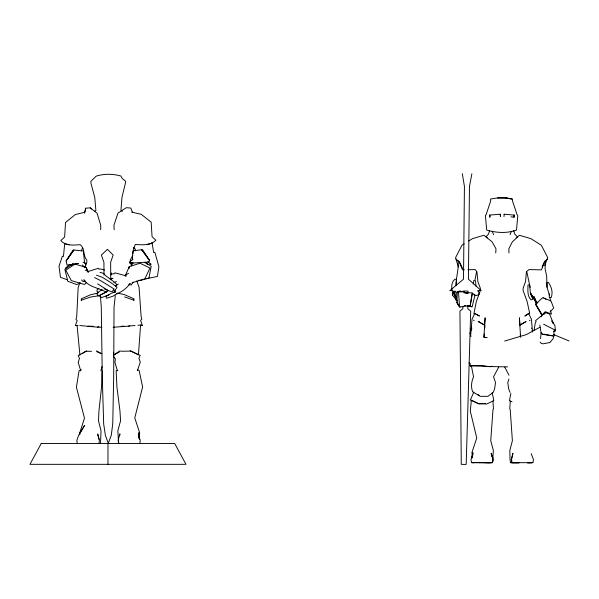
<?xml version="1.0" encoding="UTF-8"?>
<svg xmlns="http://www.w3.org/2000/svg" width="599" height="599" viewBox="0 0 599 599"><rect width="100%" height="100%" fill="white"/><g stroke="black" fill="none" stroke-linecap="round" stroke-linejoin="round"><path stroke-width="0.9" d="M473.906 313.756L476.317 301.559L480.353 290.53L480.353 288.246L477.845 281.478L476.931 271.699L475.187 269.58L467.969 269.73M462.907 306.83L462.892 308.687L459.942 311.181L461.275 464.33L465.026 464.427L466.187 464.33L470.702 311.181L467.804 308.687L467.834 305.902M467.969 292.926L467.984 291.069L463.072 291.069M545.202 260.677L545.127 268.951L546.677 276.236L547.022 287.206L549.56 295.532M100.669 229.717L100.752 225.366L97.068 213.207L90.277 207.831L85.702 208.205L84.534 213.244M102.13 370.938L101.523 387.179L98.947 410.989L98.498 420.872L101.036 430.861L100.505 443.432M472.611 455.914L472.753 452.38L472.237 457.666M132.379 259.944L132.806 250.801L141.701 249.753L142.659 249.835L149.623 260.662L148.866 262.018L130.05 263.208L129.496 262.137L133.023 259.127M498.72 367.105L493.546 376.808L495.515 382.604L494.624 388.803L493.187 392.435L487.9 396.343L480.211 396.321L472.686 391.866C470.769 387.216 471.391 381.398 473.554 376.883L471.398 365.907L470.095 365.757L470.208 363.361L468.98 362.807M495.747 252.98L495.979 248.757L492.161 241.899L483.932 235.257L472.551 238.604L468.762 240.993M510.895 393.431L509.42 400.649L510.296 401.045L509.764 408.952L510.213 409.379L512.385 440.767L509.831 450.441L510.019 459.448L510.468 462.668L519.251 462.683L510.468 462.668M457.277 300.488L455.704 299.732L456.228 292.155M136.797 280.856L139.073 287.348L141.109 316.369L141.836 319.14L140.615 320.345L142.292 325.309L140.57 325.055L138.444 354.9L130.837 351.089L120.766 351.261M139.253 438.176L139.657 432.77L134.768 417.945L142.622 386.954L139.148 370.534L137.643 369.83M81.352 300.196L81.307 298.774L90.719 294.723L97.981 293.061M471.593 329.862L471.735 328.035M484.284 333.972L484.029 337.312L486.867 337.611M132.963 253.459L134.041 248.098M452.739 292.432L452.522 295.105L455.854 299.552M484.756 328.027L484.905 326.253M540.583 338.66L541.084 332.887L539.834 325.107M471.346 400.057L470.32 411.206L476.759 438.004L471.93 452.462L472.334 457.696M513.92 217.16L514.114 215.048M455.704 299.732L455.884 297.875M119.703 435.668L119.905 433.886L118.168 440.22L118.587 443.537M99 443.604L99.389 440.287L97.689 433.968L99.007 439.314M139.814 443.53L140.211 440.22L138.594 435.278L139.522 439.314M479.215 462.72C487.616 461.881 497.664 466.906 491.143 453.301L491.629 456.812M472.027 462.645L492.513 462.66L493.359 450.433L490.738 440.759L493.014 409.372L493.471 408.952L492.947 401.045M472.499 456.101L472.828 453.608L471.975 457.763M470.305 305.243L472.192 293.517L473.824 294.079L474.887 295.532L472.147 306.8L467.729 305.902L470.163 305.969L472.371 292.866L463.836 292.649L467.078 293.151M81.524 250.974L81.771 249.266L82.894 248.203M111.197 274.881L111.519 272.957M128.995 268.367L129.287 266.63L140.009 263.231L149.93 268.03L144.876 278.849L132.094 282.765M473.255 283.941L473.906 280.384L475.509 280.744L475.995 286.12M471.683 326.687L469.99 333.703M471.87 173.77L469.474 186.371L468.411 279.186L481.274 290.657L478.504 290.448M544.761 265.604L547.718 257.645L541.399 245.313L530.856 238.612L519.385 235.265L512.317 241.899L508.843 248.757L508.978 252.988M475 279.726L476.519 272.081M85.155 266.727L85.852 263.238L83.051 262.152M452.994 292.754L452.522 295.105L453.218 292.492M471.967 457.846L472.633 454.671L471.039 459.455L471.45 462.675L474.011 462.705M128.89 268.382L129.287 266.63L125.176 275.952M85.702 208.205L84.766 212.293L75.309 214.539L65.538 222.469L64.617 237.002L60.828 240.573C65.665 246.271 73.707 245.058 80.303 244.699C85.178 248.75 82.782 255.608 86.81 260.168L86.803 262.519L84.863 267.528M100.894 370.811L102.047 366.566M489.548 230.69L488.507 234.104L485.999 236.777L487.234 237.818M508.91 379.07L507.795 382.604L508.656 388.803L510.071 392.435M137.403 370.691L140.271 362.125L138.931 358.172L140.233 355.402L130.208 350.744M79.862 282.691L78.162 287.572L76.724 316.609L75.968 319.379L77.174 320.577L75.362 325.557L77.997 325.616M542.245 267.012L543.855 262.684M510.071 234.718L511.456 231.319M133.547 248.705L135.337 244.497C142.255 244.811 150.641 245.837 155.867 240.221L152.071 236.672L151.143 222.154L141.237 214.3L131.705 212.121M75.092 263.523L78.364 263.448L67.051 265.087L66.115 260.969L73.902 250.008L83.366 250.988L84.639 263.478M473.854 392.023L470.365 400.042L478.841 403.838L472.177 400.476M541.054 316.759L541.796 315.119L545.315 311.675L551.462 314.153L550.518 310.724M474.722 313.577L472.034 319.162L470.597 336.174L471.099 336.234M132.821 255.309L130.26 260.003L130.268 262.362L131.578 265.686M534.091 330.086L535.296 322.876L536.12 321.573L535.543 320.66L545.434 312.573L549.597 314.063L553.513 323.819L552.053 321.551M116.213 288.621L117 287.213L110.463 282.369L102.549 277.404L96.484 275.166M115.689 286.142L116.715 284.383L113.368 281.38L105.791 275.795L103.44 273.309L99.951 272.35M80.049 432.965L84.452 425.537L78.544 435.503L76.859 440.452L77.308 443.762M455.787 291.099L453.967 294.116L457.404 301.207M125.251 276.087L126.142 274.656L128.583 273.301M131.174 265.934L133.135 262.841M66.115 260.969L73.063 250.097L73.902 250.008L67.672 258.775M133.15 282.107L131.248 284.959L128.755 284.622L130.2 283.484C126.808 288.082 122.181 291.691 116.91 293.907L117.831 293.068L113.114 296.138L106.629 298.257L105.993 296.527L111.234 293.323M115.794 289.242L114.948 290.478L113.376 289.736M544.386 314.108L545.434 312.573M529.014 313.771L529.598 312.948L527.127 301.567L523.114 290.537L523.107 288.254L525.57 281.485L526.409 271.706L528.977 269.595L541.444 269.857L544.708 261.598L547.441 259.067M110.845 279.726L111.863 278.213M550.002 311.989L553.678 308.081L551.02 300.998L542.739 297.613L535.588 304.09L541.691 314.445M86.443 282.526L84.504 284.473L71.296 280.609L65.808 270.186L75.047 264.077L86.136 267.439L88.135 271.414M102.174 289.609L97.36 292.874L96.843 293.877L98.191 295.906L105.896 292.349M529.449 320.727L530.115 320.121M71.094 265.559L73.056 263.822M516.188 237.818L517.364 236.785L514.796 234.112L513.68 230.697M65.276 268.307L69.791 264.421M98.857 288.291L97.12 289.789L96.918 291.196L98.199 292.379M537.984 302.488L536.562 303.603L534.046 296.655L536.315 301.567M72.966 263.755L64.872 269.363L67.799 281.268L76.635 284.547L80.7 283.028M115.375 286.037L118.332 284.031M94.477 211.41L95.9 210.459L94.739 197.378L90.943 183.197L90.898 181.287L96.214 176.128C104.204 173.665 112.926 173.74 120.946 176.039L122.061 178.27L125.446 181.16L125.431 183.069L121.979 197.281L120.938 210.369L122.338 211.305M113.518 352.234L113.788 354.952L120.092 350.789M464.203 243.86L461.926 245.298L455.584 257.622L458.37 267.049M82.235 353.672L86.091 351.254L91.527 351.313M519.453 325.377L526.042 321.566L520.014 325.062L519.385 317.799L520.598 337.304M113.406 292.409L115.36 290.874L114.259 292.29L111.938 293.061M86.421 350.902L78.162 355.626L79.495 358.389L78.192 362.358L80.753 370.901M113.788 354.952L119.216 352.085M108.801 294.813L101.328 297.703L100.22 295.726L100.647 294.925L108.284 290.732M113.892 282.586L116.393 281.515M81.442 369.8L79.09 370.759L76.402 387.201L84.474 418.132L79.712 432.987L79.824 434.792M117.718 370.257L116.154 370.886L116.94 387.126L119.957 410.907L120.564 420.79L117.853 430.801L118.407 440.048M110.194 279.411L113.046 278.28M460.272 290.755L457.307 291.795L456.85 302.413L458.52 305.662L459.965 307.092L463.888 306.329M81.194 300.234L90.778 296.984L99.868 295.636M87.08 271.871L98.416 268.262L99.045 269.168L100.714 269.018L104.533 269.999M86.758 326.23L97.495 327.129L98.887 326.68M464 291.668L457.307 291.795L464 291.668L464.846 292.634L467.954 293.233M504.665 341.063L526.424 334.564L539.392 327.526L540.433 327.526M111.152 274.065L114.379 273.721L114.948 272.844L126.441 275.944M115.293 295.636L114.035 307.107L113.683 376.771L112.762 423.575L111.309 435.114L108.307 443.342L105.364 435.271L103.672 423.882L102.272 376.808L101.283 307.16L100.535 297.636L99.674 295.689M133.832 300.264L133.959 298.804L124.51 294.678L118.138 293.218M554.816 330.903L553.82 331.157L554.097 336.181M146.942 244.459L151.929 243.299L151.996 242.565L153.666 252.523L154.871 252.306L158.885 266.75L157.44 276.453L146.995 278.55M132.678 262.609L130.05 263.208L132.319 263.463M492.206 366.236L490.469 366.581L507.585 366.873M500.247 214.255L500.435 216.613L500.42 214.225L489.623 215.063L489.81 217.175M553.835 331.247L555.445 331.045L554.884 325.422L551.754 320.832M135.052 325.542L128.605 326.006M137.815 325.294L140.57 325.055M129.676 326.066L113.151 327.249M452.582 290.418L449.789 290.65L463.499 279.186L464.427 186.424L462.323 173.68M465.962 305.797L464.225 305.894L470.29 306.366M485.587 403.419L479.163 403.763L486.725 403.996L493.823 400.649L492.176 392.525M140.525 325.377L142.292 325.309M85.328 270.359L87.192 270.299L88.472 272.403M121.245 326.245L124.008 326.156M138.369 280.354L140.922 280.28L148.926 278.146L151.188 266.323L145.22 262.265M530.879 462.653L527.479 462.675L532.039 462.653L527.3 462.66M497.889 197.925L490.611 198.988L490.671 201.002L486.126 214.652L485.392 215.415L486.688 230.068C496.451 232.891 506.821 233.565 516.51 230.076L517.798 215.423L517.064 214.652L512.497 201.002L512.549 198.995L505.578 197.932L497.889 197.925L505.578 197.932L511.621 198.913L505.653 197.94M464.36 269.805L462.555 269.842L459.021 261.583L455.876 259.045M518.794 462.653L511.673 462.653L511.276 459.44L512.946 453.308L511.568 459.448L511.958 462.66L518.846 462.66M527.629 462.653L532.039 462.653M492.513 462.66L472.431 462.638M470.095 365.757L481.806 365.854L490.311 366.693L481.499 365.884L470.095 365.757L471.495 365.914M511.958 462.66L533.005 462.69L533.432 459.47L531.201 453.623M87.911 326.156L93.302 326.298M97.495 327.129L101.845 327.264M503.946 214.225L514.361 215.071L514.174 217.182L510.925 216.838M79.772 325.534L86.121 326.111M503.969 216.621L504.193 214.255M486.987 337.626L483.887 337.297L485.153 317.792L484.509 325.055L484.98 325.369M149.75 264.166L151.143 264.354L147.788 261.733M467.534 306.111L471.735 306.681L468.493 305.879M69.02 244.744L64.714 243.621L63.449 256.454L62.326 256.252L59.002 266.285L60.447 277.307L67.672 279.898M553.191 335.889L553.596 336.548L553.191 338.585L549.979 342.508L543.203 343.811L541.511 343.512L540.096 342.126M473.989 294.738L476.639 295.547L479.05 294.453L478.683 291.586L477.388 290.747M124.577 296.939L134.026 300.219M553.596 334.534L569.05 340.973M105.402 289.354L112.11 291.923L113.99 288.898L100.31 280.459L94.575 277.569M104.061 288.785L104.653 289.04M510.296 401.045L512.003 401.787M96.866 351.718L100.939 353.537M543.607 324.246L555.116 330.071M96.432 350.879L101.86 353.754M543.682 298.032L546.011 299.283M477.643 394.434L479.155 395.392M144.965 262.392L147.698 264.548M133.435 247.484L135.284 249.064L135.322 250.771M473.524 320.113L474.161 320.712M531.65 294.498L530.4 293.248L529.613 284.697L528.004 284.989C527.891 290.073 527.127 295.906 531.066 299.897L532.721 299.26L530.4 293.248L533.484 297.396M90.277 207.831L91.407 209.051M81.479 279.928L82.939 281.537L85.605 281.493L83.8 279.785C88.981 287.363 98.925 287.775 106.345 292.252L107.416 290.036L97.57 283.866M82.415 264.915L84.781 267.798M113.458 356.487L115.42 358.906L114.918 362.275L117.382 370.751M459.583 306.621L459.965 307.092L456.85 302.413L459.583 306.621L458.445 291.443M536.06 301.754L530.4 293.248L536.457 303.438M462.548 268.434L459.5 261.8M541.751 314.318L535.588 304.09L541.796 315.119M504.732 367.105L508.985 375.199M528.685 313.584L531.41 319.177L532.474 331.629M455.285 295.404L456.288 297.666M492.191 231.311L493.666 234.718M454.581 293.405L453.907 291.765L456.213 300.151M132.454 212.233L130.792 208.04L126.277 207.703L117.966 213.132L113.915 225.321L114.192 229.664M454.693 293.929L453.907 291.765L456.026 298.13M86.136 267.439L86.892 269.992M532.182 330.214L532.638 331.966M530.13 287.355L526.88 272.088M454.012 290.844L454.349 292.447L452.567 292.761C451.436 288.329 450.875 282.466 454.881 279.276L456.505 279.351L456.079 285.543C455.891 277.12 459.044 269.093 458.093 260.662M139.53 439.269L138.481 434.125L139.043 437.487M549.875 297.314L550.511 300.878M118.512 440.879L118.819 443.365M531.68 328.05L531.732 328.462M139.372 439.097L138.728 432.748L138.975 437.27M77.054 325.287L79.922 355.117M489.795 215.041L489.982 217.152M520.246 334.811L520.374 336.481M547.022 287.206L546.887 282.743L548.497 282.548C551.492 286.921 553.274 292.544 551.073 297.658L549.32 297.493L549.246 293.757M110.733 279.576L110.65 262.25L113.159 255.017L107.438 249.319L101.351 255.062L103.927 262.272L103.994 275.038M107.97 443.537L107.97 464.33M41.226 443.537L29.95 464.33L185.99 464.33L174.721 443.537L41.226 443.537M529.598 312.948L524.964 315.973L529.598 312.948M115.607 291.863L114.259 292.29L115.607 291.863M544.326 334.249L542.394 334.354L541.084 332.887L542.784 334.392L552.929 335.897L544.326 334.249M479.327 321.985L478.234 321.558L484.509 325.055L479.327 321.985M479.335 315.958L475.494 313.869L479.335 315.958M149.061 259.592L141.701 249.753L149.623 260.662L149.061 259.592"/></g></svg>
